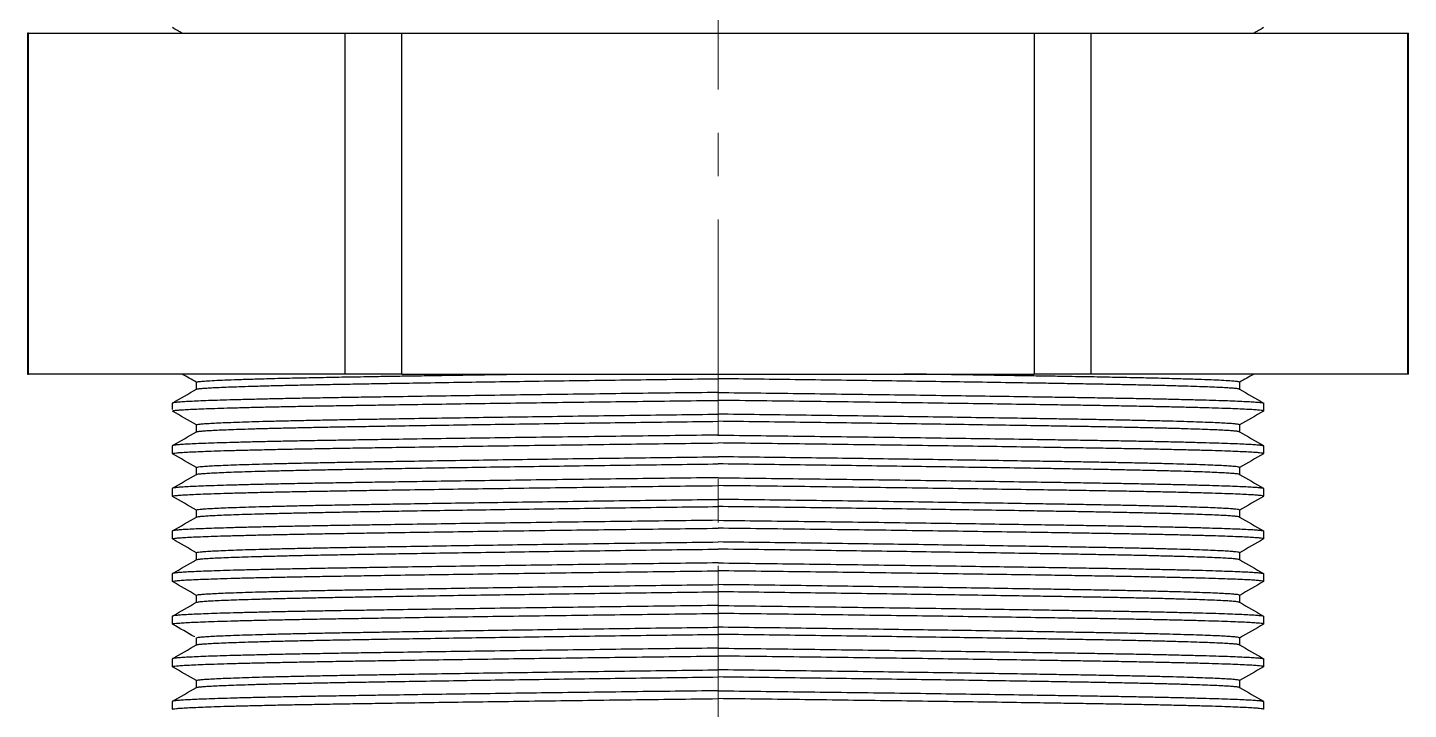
# Model space of a CAD drawing. Header units: millimetres. Extents: x 4812 to 5406, y -603 to -183.
# Drawn here: x 5103.34 to 5143.84, y -527.68 to -507.68 of the extents above; entities that cross this region are included whole.
import ezdxf

# ---------------------------------------------------------------- set-up
doc = ezdxf.new("R2010")
doc.units = ezdxf.units.MM
doc.header["$LTSCALE"] = 0.1
doc.linetypes.add('CENTERX2', pattern=[101.6, 63.5, -12.7, 12.7, -12.7])
doc.layers.get('0').update_dxf_attribs({"lineweight": 13})
doc.layers.add('CENTER', color=1, linetype='CENTERX2', lineweight=15)

# ---------------------------------------------------------------- blocks, each defined once
blk = doc.blocks.new('1')
at = {"lineweight": -3, "extrusion": (0, 1, 0)}
for p, q in [((4689.319, -468.904), (4689.296, -468.904)), ((4689.296, -468.904), (4689.296, -478.904)), ((4689.319, -468.904), (4698.596, -468.904)), ((4689.319, -478.904), (4689.319, -468.904)), ((4698.596, -468.904), (4698.596, -478.904)), ((4698.596, -468.904), (4700.269, -468.904)), ((4700.269, -468.904), (4718.823, -468.904)), ((4700.269, -478.904), (4700.269, -468.904)), ((4718.823, -468.904), (4718.823, -478.904)), ((4718.823, -468.904), (4720.496, -468.904)), ((4720.496, -478.904), (4720.496, -468.904)), ((4720.496, -468.904), (4729.773, -468.904)), ((4729.773, -468.904), (4729.773, -478.904)), ((4729.773, -468.904), (4729.796, -468.904)), ((4729.796, -478.904), (4729.796, -468.904)), ((4689.296, -478.904), (4689.319, -478.904)), ((4698.596, -478.904), (4689.319, -478.904)), ((4700.269, -478.904), (4698.596, -478.904)), ((4700.269, -478.904), (4718.823, -478.904)), ((4720.496, -478.904), (4718.823, -478.904)), ((4729.773, -478.904), (4720.496, -478.904)), ((4729.796, -478.904), (4729.773, -478.904))]:
    blk.add_line(p, q, dxfattribs=at)

msp = doc.modelspace()

# ---------------------------------------------------------------- linework, layer by layer
at = {"lineweight": -3}
for points, degree in [([(5107.868, -507.842), (5107.775, -507.789), (5107.683, -507.736), (5107.59, -507.682)], 3), ([(5139.584, -507.682), (5139.491, -507.736), (5139.399, -507.789), (5139.306, -507.842)], 3), ([(5108.291, -518.087), (5108.15, -518.005), (5108.009, -517.924), (5107.868, -517.842)], 3), ([(5139.306, -517.842), (5139.165, -517.924), (5139.024, -518.005), (5138.883, -518.087)], 3), ([(5107.59, -518.693), (5107.824, -518.558), (5108.057, -518.423), (5108.291, -518.288)], 3), ([(5108.287, -518.292), (5108.287, -518.187), (5108.287, -518.083)], 2), ([(5138.883, -518.288), (5139.117, -518.423), (5139.35, -518.558), (5139.584, -518.693)], 3), ([(5138.887, -518.083), (5138.887, -518.187), (5138.887, -518.292)], 2), ([(5107.587, -518.886), (5107.587, -518.791), (5107.587, -518.696)], 2), ([(5139.587, -518.696), (5139.587, -518.812), (5139.587, -518.928)], 2), ([(5108.291, -519.337), (5108.057, -519.202), (5107.824, -519.067), (5107.59, -518.932)], 3), ([(5139.584, -518.932), (5139.35, -519.067), (5139.117, -519.202), (5138.883, -519.337)], 3), ([(5107.59, -519.943), (5107.824, -519.808), (5108.057, -519.673), (5108.291, -519.538)], 3), ([(5108.287, -519.542), (5108.287, -519.437), (5108.287, -519.333)], 2), ([(5138.883, -519.538), (5139.117, -519.673), (5139.35, -519.808), (5139.584, -519.943)], 3), ([(5138.887, -519.333), (5138.887, -519.425), (5138.887, -519.517)], 2), ([(5107.587, -520.178), (5107.587, -520.062), (5107.587, -519.946)], 2), ([(5139.587, -519.946), (5139.587, -520.062), (5139.587, -520.178)], 2), ([(5108.291, -520.587), (5108.057, -520.452), (5107.824, -520.317), (5107.59, -520.182)], 3), ([(5139.584, -520.182), (5139.35, -520.317), (5139.117, -520.452), (5138.883, -520.587)], 3), ([(5107.59, -521.193), (5107.824, -521.058), (5108.057, -520.923), (5108.291, -520.788)], 3), ([(5108.287, -520.792), (5108.287, -520.687), (5108.287, -520.583)], 2), ([(5138.883, -520.788), (5139.117, -520.923), (5139.35, -521.058), (5139.584, -521.193)], 3), ([(5138.887, -520.583), (5138.887, -520.687), (5138.887, -520.792)], 2), ([(5107.587, -521.428), (5107.587, -521.312), (5107.587, -521.196)], 2), ([(5139.587, -521.196), (5139.587, -521.312), (5139.587, -521.428)], 2), ([(5108.291, -521.837), (5108.057, -521.702), (5107.824, -521.567), (5107.59, -521.432)], 3), ([(5139.584, -521.432), (5139.35, -521.567), (5139.117, -521.702), (5138.883, -521.837)], 3), ([(5107.59, -522.443), (5107.824, -522.308), (5108.057, -522.173), (5108.291, -522.038)], 3), ([(5108.287, -522.042), (5108.287, -521.937), (5108.287, -521.833)], 2), ([(5138.883, -522.038), (5139.117, -522.173), (5139.35, -522.308), (5139.584, -522.443)], 3), ([(5138.887, -521.833), (5138.887, -521.937), (5138.887, -522.042)], 2), ([(5107.587, -522.678), (5107.587, -522.562), (5107.587, -522.446)], 2), ([(5139.587, -522.446), (5139.587, -522.562), (5139.587, -522.678)], 2), ([(5108.291, -523.087), (5108.057, -522.952), (5107.824, -522.817), (5107.59, -522.682)], 3), ([(5139.584, -522.682), (5139.35, -522.817), (5139.117, -522.952), (5138.883, -523.087)], 3), ([(5108.287, -523.292), (5108.287, -523.187), (5108.287, -523.083)], 2), ([(5138.887, -523.083), (5138.887, -523.187), (5138.887, -523.292)], 2), ([(5107.59, -523.693), (5107.824, -523.558), (5108.057, -523.423), (5108.291, -523.288)], 3), ([(5138.883, -523.288), (5139.117, -523.423), (5139.35, -523.558), (5139.584, -523.693)], 3), ([(5107.587, -523.928), (5107.587, -523.812), (5107.587, -523.696)], 2), ([(5108.291, -524.337), (5108.057, -524.202), (5107.824, -524.067), (5107.59, -523.932)], 3), ([(5139.584, -523.932), (5139.35, -524.067), (5139.117, -524.202), (5138.883, -524.337)], 3), ([(5139.587, -523.696), (5139.587, -523.812), (5139.587, -523.928)], 2), ([(5108.287, -524.542), (5108.287, -524.437), (5108.287, -524.333)], 2), ([(5138.887, -524.333), (5138.887, -524.437), (5138.887, -524.542)], 2), ([(5107.59, -524.943), (5107.824, -524.808), (5108.057, -524.673), (5108.291, -524.538)], 3), ([(5138.883, -524.538), (5139.117, -524.673), (5139.35, -524.808), (5139.584, -524.943)], 3), ([(5107.587, -525.178), (5107.587, -525.062), (5107.587, -524.946)], 2), ([(5108.239, -525.557), (5108.023, -525.432), (5107.806, -525.307), (5107.59, -525.182)], 3), ([(5139.584, -525.182), (5139.35, -525.317), (5139.117, -525.452), (5138.883, -525.587)], 3), ([(5139.587, -524.946), (5139.587, -525.062), (5139.587, -525.178)], 2), ([(5108.287, -525.792), (5108.287, -525.687), (5108.287, -525.583)], 2), ([(5138.887, -525.583), (5138.887, -525.687), (5138.887, -525.792)], 2), ([(5107.59, -526.193), (5107.824, -526.058), (5108.057, -525.923), (5108.291, -525.788)], 3), ([(5138.883, -525.788), (5139.117, -525.923), (5139.35, -526.058), (5139.584, -526.193)], 3), ([(5107.587, -526.428), (5107.587, -526.312), (5107.587, -526.196)], 2), ([(5108.291, -526.837), (5108.057, -526.702), (5107.824, -526.567), (5107.59, -526.432)], 3), ([(5139.584, -526.432), (5139.35, -526.567), (5139.117, -526.702), (5138.883, -526.837)], 3), ([(5139.587, -526.196), (5139.587, -526.312), (5139.587, -526.428)], 2), ([(5108.287, -527.042), (5108.287, -526.937), (5108.287, -526.833)], 2), ([(5138.887, -526.833), (5138.887, -526.937), (5138.887, -527.042)], 2), ([(5107.59, -527.443), (5107.824, -527.308), (5108.057, -527.173), (5108.291, -527.038)], 3), ([(5138.883, -527.038), (5139.117, -527.173), (5139.35, -527.308), (5139.584, -527.443)], 3), ([(5107.587, -527.678), (5107.587, -527.562), (5107.587, -527.446)], 2), ([(5139.587, -527.446), (5139.587, -527.562), (5139.587, -527.678)], 2)]:
    msp.add_open_spline(points, degree=degree, dxfattribs=at)
for points, weights, knots in [([(5108.287, -518.083), (5108.287, -518.004), (5112.768, -517.926), (5115.081, -517.886), (5118.136, -517.842)], [1, 0.923879532511, 1, 0.95921862165, 0.962134316505], [-25.351796, -25.351796, -25.351796, -12.675898, -12.675898, -5.884813, -5.884813, -5.884813]), ([(5108.291, -518.288), (5108.423, -518.212), (5112.768, -518.136), (5117.249, -518.058), (5123.587, -517.98)], [0.995845624347, 0.926016725123, 1, 0.923879532511, 1], [-24.995902, -24.995902, -24.995902, -12.675898, -12.675898, 0, 0, 0]), ([(5138.883, -518.288), (5138.751, -518.212), (5134.406, -518.136), (5129.924, -518.058), (5123.587, -517.98)], [0.995845624347, 0.926016725123, 1, 0.923879532511, 1], [-24.995902, -24.995902, -24.995902, -12.675898, -12.675898, 0, 0, 0]), ([(5138.887, -518.083), (5138.887, -518.004), (5134.406, -517.926), (5132.093, -517.886), (5129.038, -517.842)], [1, 0.923879532511, 1, 0.95921862165, 0.962134316505], [-25.351796, -25.351796, -25.351796, -12.675898, -12.675898, -5.884813, -5.884813, -5.884813]), ([(5123.587, -518.384), (5116.96, -518.462), (5112.273, -518.54), (5107.723, -518.616), (5107.59, -518.693)], [1, 0.923879532511, 1, 0.925922679783, 0.996023385571], [-53.02302, -53.02302, -53.02302, -39.767265, -39.767265, -26.867307, -26.867307, -26.867307]), ([(5123.587, -518.384), (5130.214, -518.462), (5134.901, -518.54), (5139.451, -518.616), (5139.584, -518.693)], [1, 0.923879532511, 1, 0.925922679783, 0.996023385571], [-53.02302, -53.02302, -53.02302, -39.767265, -39.767265, -26.867307, -26.867307, -26.867307]), ([(5107.591, -518.924), (5107.741, -518.848), (5112.273, -518.772), (5116.96, -518.694), (5123.587, -518.616)], [0.995506043713, 0.926197069576, 1, 0.923879532511, 1], [-26.10793, -26.10793, -26.10793, -13.255755, -13.255755, 0, 0, 0]), ([(5139.587, -518.928), (5139.587, -518.85), (5134.901, -518.772), (5130.214, -518.694), (5123.587, -518.616)], [1, 0.923879532511, 1, 0.923879532511, 1], [-26.51151, -26.51151, -26.51151, -13.255755, -13.255755, 0, 0, 0]), ([(5108.287, -519.333), (5108.287, -519.254), (5112.768, -519.176), (5117.249, -519.098), (5123.587, -519.02)], [1, 0.923879532511, 1, 0.923879532511, 1], [-25.351796, -25.351796, -25.351796, -12.675898, -12.675898, 0, 0, 0]), ([(5138.887, -519.333), (5138.887, -519.254), (5134.406, -519.176), (5129.924, -519.098), (5123.587, -519.02)], [1, 0.923879532511, 1, 0.923879532511, 1], [-25.351796, -25.351796, -25.351796, -12.675898, -12.675898, 0, 0, 0]), ([(5108.291, -519.538), (5108.423, -519.462), (5112.768, -519.386), (5117.249, -519.308), (5123.587, -519.23)], [0.995845624346, 0.926016725123, 1, 0.923879532511, 1], [-24.995902, -24.995902, -24.995902, -12.675898, -12.675898, 0, 0, 0]), ([(5138.883, -519.538), (5138.751, -519.462), (5134.406, -519.386), (5129.924, -519.308), (5123.587, -519.23)], [0.995845624346, 0.926016725123, 1, 0.923879532511, 1], [-24.995902, -24.995902, -24.995902, -12.675898, -12.675898, 0, 0, 0]), ([(5107.587, -520.178), (5107.587, -520.1), (5112.273, -520.022), (5116.96, -519.944), (5123.587, -519.866)], [1, 0.923879532511, 1, 0.923879532511, 1], [-26.51151, -26.51151, -26.51151, -13.255755, -13.255755, 0, 0, 0]), ([(5123.587, -519.634), (5116.96, -519.712), (5112.273, -519.79), (5107.723, -519.866), (5107.59, -519.943)], [1, 0.923879532511, 1, 0.925922679783, 0.996023385571], [-53.02302, -53.02302, -53.02302, -39.767265, -39.767265, -26.867307, -26.867307, -26.867307]), ([(5123.587, -519.634), (5130.214, -519.712), (5134.901, -519.79), (5139.451, -519.866), (5139.584, -519.943)], [1, 0.923879532511, 1, 0.925922679783, 0.996023385571], [-53.02302, -53.02302, -53.02302, -39.767265, -39.767265, -26.867307, -26.867307, -26.867307]), ([(5139.587, -520.178), (5139.587, -520.1), (5134.901, -520.022), (5130.214, -519.944), (5123.587, -519.866)], [1, 0.923879532511, 1, 0.923879532511, 1], [-26.51151, -26.51151, -26.51151, -13.255755, -13.255755, 0, 0, 0]), ([(5108.287, -520.583), (5108.287, -520.504), (5112.768, -520.426), (5117.249, -520.348), (5123.587, -520.27)], [1, 0.923879532511, 1, 0.923879532511, 1], [-25.351796, -25.351796, -25.351796, -12.675898, -12.675898, 0, 0, 0]), ([(5138.887, -520.583), (5138.887, -520.504), (5134.406, -520.426), (5129.924, -520.348), (5123.587, -520.27)], [1, 0.923879532511, 1, 0.923879532511, 1], [-25.351796, -25.351796, -25.351796, -12.675898, -12.675898, 0, 0, 0]), ([(5108.291, -520.788), (5108.423, -520.712), (5112.768, -520.636), (5117.249, -520.558), (5123.587, -520.48)], [0.995845624347, 0.926016725123, 1, 0.923879532512, 1], [-24.995902, -24.995902, -24.995902, -12.675898, -12.675898, 0, 0, 0]), ([(5138.883, -520.788), (5138.751, -520.712), (5134.406, -520.636), (5129.924, -520.558), (5123.587, -520.48)], [0.995845624347, 0.926016725123, 1, 0.923879532512, 1], [-24.995902, -24.995902, -24.995902, -12.675898, -12.675898, 0, 0, 0]), ([(5107.587, -521.428), (5107.587, -521.35), (5112.273, -521.272), (5116.96, -521.194), (5123.587, -521.116)], [1, 0.923879532511, 1, 0.923879532511, 1], [-26.51151, -26.51151, -26.51151, -13.255755, -13.255755, 0, 0, 0]), ([(5123.587, -520.884), (5116.96, -520.962), (5112.273, -521.04), (5107.723, -521.116), (5107.59, -521.193)], [1, 0.923879532511, 1, 0.925922679783, 0.996023385571], [-53.02302, -53.02302, -53.02302, -39.767265, -39.767265, -26.867307, -26.867307, -26.867307]), ([(5123.587, -520.884), (5130.214, -520.962), (5134.901, -521.04), (5139.451, -521.116), (5139.584, -521.193)], [1, 0.923879532511, 1, 0.925922679783, 0.996023385571], [-53.02302, -53.02302, -53.02302, -39.767265, -39.767265, -26.867307, -26.867307, -26.867307]), ([(5139.587, -521.428), (5139.587, -521.35), (5134.901, -521.272), (5130.214, -521.194), (5123.587, -521.116)], [1, 0.923879532511, 1, 0.923879532511, 1], [-26.51151, -26.51151, -26.51151, -13.255755, -13.255755, 0, 0, 0]), ([(5108.287, -521.833), (5108.287, -521.754), (5112.768, -521.676), (5117.249, -521.598), (5123.587, -521.52)], [1, 0.923879532511, 1, 0.923879532511, 1], [-25.351796, -25.351796, -25.351796, -12.675898, -12.675898, 0, 0, 0]), ([(5138.887, -521.833), (5138.887, -521.754), (5134.406, -521.676), (5129.924, -521.598), (5123.587, -521.52)], [1, 0.923879532511, 1, 0.923879532511, 1], [-25.351796, -25.351796, -25.351796, -12.675898, -12.675898, 0, 0, 0]), ([(5108.291, -522.038), (5108.423, -521.962), (5112.768, -521.886), (5117.249, -521.808), (5123.587, -521.73)], [0.995845624346, 0.926016725123, 1, 0.923879532511, 1], [-24.995902, -24.995902, -24.995902, -12.675898, -12.675898, 0, 0, 0]), ([(5138.883, -522.038), (5138.751, -521.962), (5134.406, -521.886), (5129.924, -521.808), (5123.587, -521.73)], [0.995845624346, 0.926016725123, 1, 0.923879532511, 1], [-24.995902, -24.995902, -24.995902, -12.675898, -12.675898, 0, 0, 0]), ([(5107.587, -522.678), (5107.587, -522.6), (5112.273, -522.522), (5116.96, -522.444), (5123.587, -522.366)], [1, 0.923879532511, 1, 0.923879532511, 1], [-26.51151, -26.51151, -26.51151, -13.255755, -13.255755, 0, 0, 0]), ([(5123.587, -522.134), (5116.96, -522.212), (5112.273, -522.29), (5107.723, -522.366), (5107.59, -522.443)], [1, 0.923879532511, 1, 0.925922679783, 0.996023385571], [-53.02302, -53.02302, -53.02302, -39.767265, -39.767265, -26.867307, -26.867307, -26.867307]), ([(5123.587, -522.134), (5130.214, -522.212), (5134.901, -522.29), (5139.451, -522.366), (5139.584, -522.443)], [1, 0.923879532511, 1, 0.925922679783, 0.996023385571], [-53.02302, -53.02302, -53.02302, -39.767265, -39.767265, -26.867307, -26.867307, -26.867307]), ([(5139.587, -522.678), (5139.587, -522.6), (5134.901, -522.522), (5130.214, -522.444), (5123.587, -522.366)], [1, 0.923879532511, 1, 0.923879532511, 1], [-26.51151, -26.51151, -26.51151, -13.255755, -13.255755, 0, 0, 0]), ([(5108.287, -523.083), (5108.287, -523.004), (5112.768, -522.926), (5117.249, -522.848), (5123.587, -522.77)], [1, 0.923879532511, 1, 0.923879532511, 1], [-25.351796, -25.351796, -25.351796, -12.675898, -12.675898, 0, 0, 0]), ([(5138.887, -523.083), (5138.887, -523.004), (5134.406, -522.926), (5129.924, -522.848), (5123.587, -522.77)], [1, 0.923879532511, 1, 0.923879532511, 1], [-25.351796, -25.351796, -25.351796, -12.675898, -12.675898, 0, 0, 0]), ([(5108.291, -523.288), (5108.423, -523.212), (5112.768, -523.136), (5117.249, -523.058), (5123.587, -522.98)], [0.995845624346, 0.926016725123, 1, 0.923879532511, 1], [-24.995902, -24.995902, -24.995902, -12.675898, -12.675898, 0, 0, 0]), ([(5138.883, -523.288), (5138.751, -523.212), (5134.406, -523.136), (5129.924, -523.058), (5123.587, -522.98)], [0.995845624346, 0.926016725123, 1, 0.923879532511, 1], [-24.995902, -24.995902, -24.995902, -12.675898, -12.675898, 0, 0, 0]), ([(5107.587, -523.928), (5107.587, -523.85), (5112.273, -523.772), (5116.96, -523.694), (5123.587, -523.616)], [1, 0.923879532511, 1, 0.923879532511, 1], [-26.51151, -26.51151, -26.51151, -13.255755, -13.255755, 0, 0, 0]), ([(5123.587, -523.384), (5116.96, -523.462), (5112.273, -523.54), (5107.723, -523.616), (5107.59, -523.693)], [1, 0.923879532511, 1, 0.925922679783, 0.996023385571], [-53.02302, -53.02302, -53.02302, -39.767265, -39.767265, -26.867307, -26.867307, -26.867307]), ([(5123.587, -523.384), (5130.214, -523.462), (5134.901, -523.54), (5139.451, -523.616), (5139.584, -523.693)], [1, 0.923879532511, 1, 0.925922679783, 0.996023385571], [-53.02302, -53.02302, -53.02302, -39.767265, -39.767265, -26.867307, -26.867307, -26.867307]), ([(5139.587, -523.928), (5139.587, -523.85), (5134.901, -523.772), (5130.214, -523.694), (5123.587, -523.616)], [1, 0.923879532511, 1, 0.923879532511, 1], [-26.51151, -26.51151, -26.51151, -13.255755, -13.255755, 0, 0, 0]), ([(5108.287, -524.333), (5108.287, -524.254), (5112.768, -524.176), (5117.249, -524.098), (5123.587, -524.02)], [1, 0.923879532511, 1, 0.923879532511, 1], [-25.351796, -25.351796, -25.351796, -12.675898, -12.675898, 0, 0, 0]), ([(5138.887, -524.333), (5138.887, -524.254), (5134.406, -524.176), (5129.924, -524.098), (5123.587, -524.02)], [1, 0.923879532511, 1, 0.923879532511, 1], [-25.351796, -25.351796, -25.351796, -12.675898, -12.675898, 0, 0, 0]), ([(5108.291, -524.538), (5108.423, -524.462), (5112.768, -524.386), (5117.249, -524.308), (5123.587, -524.23)], [0.995845624346, 0.926016725123, 1, 0.923879532511, 1], [-24.995902, -24.995902, -24.995902, -12.675898, -12.675898, 0, 0, 0]), ([(5138.883, -524.538), (5138.751, -524.462), (5134.406, -524.386), (5129.924, -524.308), (5123.587, -524.23)], [0.995845624346, 0.926016725123, 1, 0.923879532511, 1], [-24.995902, -24.995902, -24.995902, -12.675898, -12.675898, 0, 0, 0]), ([(5107.587, -525.178), (5107.587, -525.1), (5112.273, -525.022), (5116.96, -524.944), (5123.587, -524.866)], [1, 0.923879532511, 1, 0.923879532511, 1], [-26.51151, -26.51151, -26.51151, -13.255755, -13.255755, 0, 0, 0]), ([(5123.587, -524.634), (5116.96, -524.712), (5112.273, -524.79), (5107.723, -524.866), (5107.59, -524.943)], [1, 0.923879532511, 1, 0.925922679783, 0.996023385571], [-53.02302, -53.02302, -53.02302, -39.767265, -39.767265, -26.867307, -26.867307, -26.867307]), ([(5123.587, -524.634), (5130.214, -524.712), (5134.901, -524.79), (5139.451, -524.866), (5139.584, -524.943)], [1, 0.923879532511, 1, 0.925922679783, 0.996023385571], [-53.02302, -53.02302, -53.02302, -39.767265, -39.767265, -26.867307, -26.867307, -26.867307]), ([(5139.587, -525.178), (5139.587, -525.1), (5134.901, -525.022), (5130.214, -524.944), (5123.587, -524.866)], [1, 0.923879532511, 1, 0.923879532511, 1], [-26.51151, -26.51151, -26.51151, -13.255755, -13.255755, 0, 0, 0]), ([(5108.287, -525.583), (5108.287, -525.504), (5112.768, -525.426), (5117.249, -525.348), (5123.587, -525.27)], [1, 0.923879532511, 1, 0.923879532511, 1], [-25.351796, -25.351796, -25.351796, -12.675898, -12.675898, 0, 0, 0]), ([(5138.887, -525.583), (5138.887, -525.504), (5134.406, -525.426), (5129.924, -525.348), (5123.587, -525.27)], [1, 0.923879532511, 1, 0.923879532511, 1], [-25.351796, -25.351796, -25.351796, -12.675898, -12.675898, 0, 0, 0]), ([(5108.291, -525.788), (5108.423, -525.712), (5112.768, -525.636), (5117.249, -525.558), (5123.587, -525.48)], [0.995845624347, 0.926016725123, 1, 0.923879532511, 1], [-24.995902, -24.995902, -24.995902, -12.675898, -12.675898, 0, 0, 0]), ([(5138.883, -525.788), (5138.751, -525.712), (5134.406, -525.636), (5129.924, -525.558), (5123.587, -525.48)], [0.995845624347, 0.926016725123, 1, 0.923879532511, 1], [-24.995902, -24.995902, -24.995902, -12.675898, -12.675898, 0, 0, 0]), ([(5123.587, -525.884), (5116.96, -525.962), (5112.273, -526.04), (5107.723, -526.116), (5107.59, -526.193)], [1, 0.923879532511, 1, 0.925922679783, 0.996023385571], [-53.02302, -53.02302, -53.02302, -39.767265, -39.767265, -26.867307, -26.867307, -26.867307]), ([(5123.587, -525.884), (5130.214, -525.962), (5134.901, -526.04), (5139.451, -526.116), (5139.584, -526.193)], [1, 0.923879532511, 1, 0.925922679783, 0.996023385571], [-53.02302, -53.02302, -53.02302, -39.767265, -39.767265, -26.867307, -26.867307, -26.867307]), ([(5107.587, -526.428), (5107.587, -526.35), (5112.273, -526.272), (5116.96, -526.194), (5123.587, -526.116)], [1, 0.923879532511, 1, 0.923879532511, 1], [-26.51151, -26.51151, -26.51151, -13.255755, -13.255755, 0, 0, 0]), ([(5139.587, -526.428), (5139.587, -526.35), (5134.901, -526.272), (5130.214, -526.194), (5123.587, -526.116)], [1, 0.923879532511, 1, 0.923879532511, 1], [-26.51151, -26.51151, -26.51151, -13.255755, -13.255755, 0, 0, 0]), ([(5108.287, -526.833), (5108.287, -526.754), (5112.768, -526.676), (5117.249, -526.598), (5123.587, -526.52)], [1, 0.923879532511, 1, 0.923879532511, 1], [-25.351796, -25.351796, -25.351796, -12.675898, -12.675898, 0, 0, 0]), ([(5108.291, -527.038), (5108.423, -526.962), (5112.768, -526.886), (5117.249, -526.808), (5123.587, -526.73)], [0.995845624346, 0.926016725123, 1, 0.923879532511, 1], [-24.995902, -24.995902, -24.995902, -12.675898, -12.675898, 0, 0, 0]), ([(5138.887, -526.833), (5138.887, -526.754), (5134.406, -526.676), (5129.924, -526.598), (5123.587, -526.52)], [1, 0.923879532511, 1, 0.923879532511, 1], [-25.351796, -25.351796, -25.351796, -12.675898, -12.675898, 0, 0, 0]), ([(5138.883, -527.038), (5138.751, -526.962), (5134.406, -526.886), (5129.924, -526.808), (5123.587, -526.73)], [0.995845624346, 0.926016725123, 1, 0.923879532511, 1], [-24.995902, -24.995902, -24.995902, -12.675898, -12.675898, 0, 0, 0]), ([(5123.587, -527.134), (5116.96, -527.212), (5112.273, -527.29), (5107.741, -527.366), (5107.591, -527.442)], [1, 0.923879532511, 1, 0.926197069576, 0.995506043713], [-53.02302, -53.02302, -53.02302, -39.767265, -39.767265, -26.91509, -26.91509, -26.91509]), ([(5123.587, -527.134), (5130.214, -527.212), (5134.901, -527.29), (5139.451, -527.366), (5139.584, -527.443)], [1, 0.923879532511, 1, 0.925922679783, 0.996023385571], [-53.02302, -53.02302, -53.02302, -39.767265, -39.767265, -26.867307, -26.867307, -26.867307]), ([(5107.587, -527.678), (5107.587, -527.6), (5112.273, -527.522), (5116.96, -527.444), (5123.587, -527.366)], [1, 0.923879532511, 1, 0.923879532511, 1], [-26.51151, -26.51151, -26.51151, -13.255755, -13.255755, 0, 0, 0]), ([(5139.587, -527.678), (5139.587, -527.6), (5134.901, -527.522), (5130.214, -527.444), (5123.587, -527.366)], [1, 0.923879532511, 1, 0.923879532511, 1], [-26.51151, -26.51151, -26.51151, -13.255755, -13.255755, 0, 0, 0])]:
    msp.add_rational_spline(points, weights, degree=2, knots=knots, dxfattribs=at)
at = {"layer": 'CENTER'}
msp.add_lwpolyline([(5123.587, -560.296), (5123.587, -340.118)], dxfattribs=at)

# ---------------------------------------------------------------- block references
msp.add_blockref('1', (414.041, -38.939))

doc.saveas('drawing.dxf')
